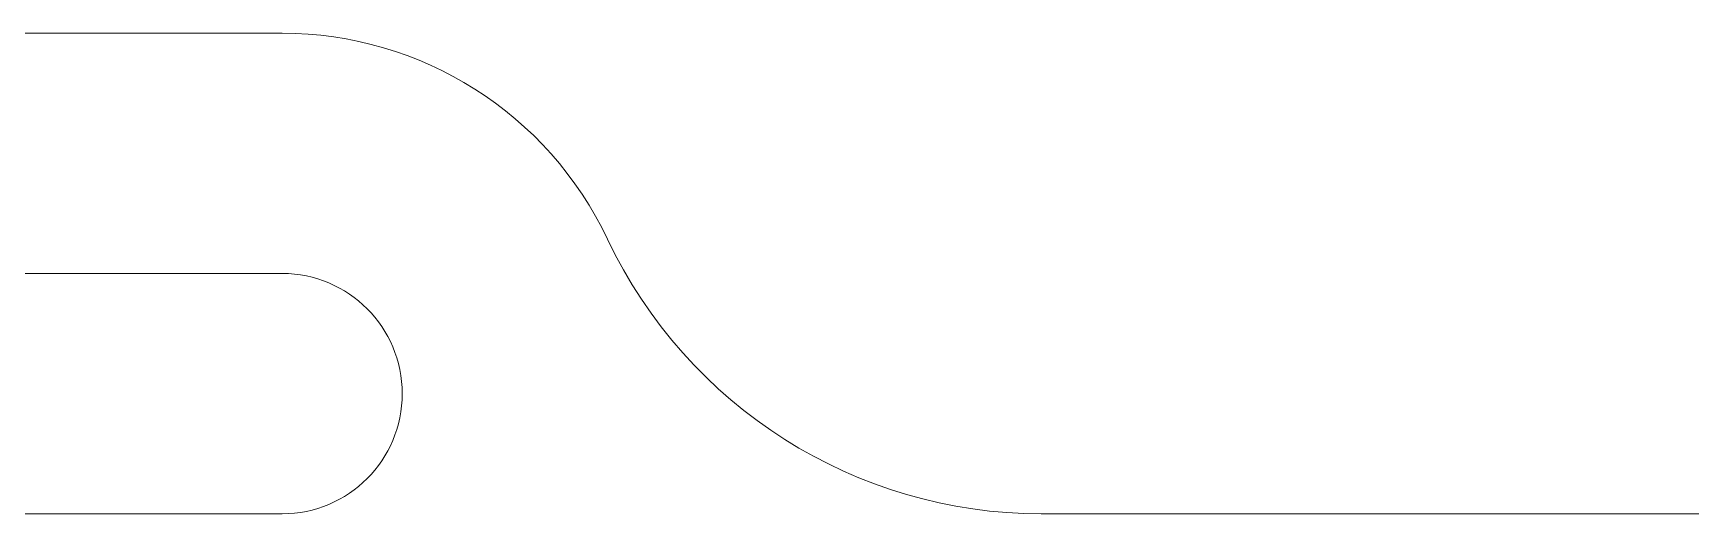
# Model space of a CAD drawing. Header units: millimetres. Extents: x -40 to 114, y -24 to 24.
# Drawn here: x 23.52 to 37.33, y 20 to 24 of the extents above; entities that cross this region are included whole.
import ezdxf

# ---------------------------------------------------------------- set-up
doc = ezdxf.new("R2010")
doc.units = ezdxf.units.MM
doc.layers.add('1', color=7, linetype='Continuous', true_color=0xffffff)

msp = doc.modelspace()

# ---------------------------------------------------------------- linework, layer by layer
at = {"layer": '1', "color": 3, "linetype": 'Continuous', "lineweight": 18}
for p, q in [((20.500764, 24), (25.596686, 24)), ((4.596686, 22), (25.596686, 22)), ((25.596686, 20), (4.596686, 20)), ((31.921241, 20), (39.272131, 20))]:
    msp.add_line(p, q, dxfattribs=at)
for centre, radius, start, end in [((25.596686, 21), 3, 25.376934, 90), ((31.921241, 24), 4, 205.376934, 270), ((25.596686, 21), 1, 270, 90)]:
    msp.add_arc(centre, radius, start, end, dxfattribs=at)

doc.saveas('drawing.dxf')
